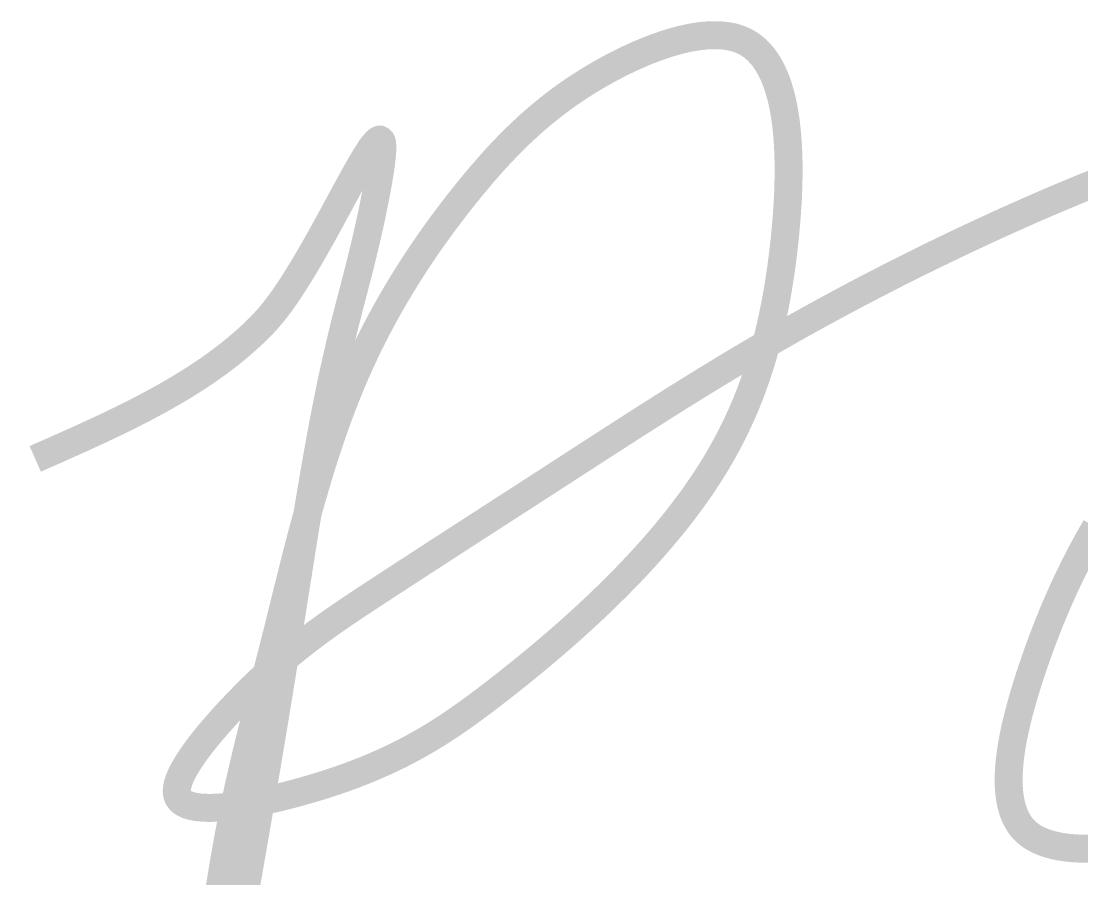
# Model space of a CAD drawing. Header units: inches. Extents: x 138 to 1256, y -84 to 787.
# Drawn here: x 883.18 to 889.85, y -19.33 to -13.95 of the extents above; entities that cross this region are included whole.
import ezdxf

# ---------------------------------------------------------------- set-up
doc = ezdxf.new("R2010")
doc.units = ezdxf.units.IN
doc.header["$MEASUREMENT"] = 0
doc.layers.add('ENTTNTHIETKE1', color=2, linetype='Continuous')
doc.layers.add('LC ISO', color=160, linetype='Continuous', lineweight=13)

# ---------------------------------------------------------------- blocks, each defined once
blk = doc.blocks.new('chu ki Toan')
at = {"layer": 'LC ISO', "const_width": 49}
for points in [[(133.5, 1413.4), (152.2, 1421.7), (161.6, 1425.8), (171, 1429.9), (180.3, 1434.1), (189.7, 1438.3), (199, 1442.4), (208.3, 1446.6), (213, 1448.7), (217.6, 1450.8), (222.2, 1452.9), (226.9, 1455.1), (231.5, 1457.2), (236.1, 1459.3), (240.7, 1461.5), (245.3, 1463.6), (249.9, 1465.7), (254.5, 1467.9), (259.1, 1470.1), (263.7, 1472.2), (268.2, 1474.4), (272.8, 1476.6), (277.3, 1478.8), (281.9, 1481), (286.4, 1483.2), (290.9, 1485.4), (295.4, 1487.7), (299.9, 1489.9), (304.4, 1492.2), (308.8, 1494.4), (313.3, 1496.7), (317.7, 1499), (322.1, 1501.3), (326.6, 1503.6), (331, 1505.9), (335.3, 1508.3), (339.7, 1510.6), (344.1, 1513), (348.4, 1515.3), (352.8, 1517.7), (357.1, 1520.1), (361.4, 1522.5), (365.6, 1525), (369.9, 1527.4), (374.2, 1529.9), (378.4, 1532.3), (382.6, 1534.8), (386.8, 1537.3), (391, 1539.8), (395.1, 1542.4), (399.3, 1544.9), (403.4, 1547.5), (405.5, 1548.8), (407.5, 1550.1), (409.5, 1551.4), (411.6, 1552.7), (413.6, 1554), (415.6, 1555.3), (417.7, 1556.6), (419.7, 1557.9), (421.7, 1559.3), (423.7, 1560.6), (425.7, 1561.9), (427.7, 1563.3), (429.7, 1564.6), (431.7, 1566), (433.7, 1567.3), (435.7, 1568.7), (437.6, 1570), (439.6, 1571.4), (441.5, 1572.8), (443.5, 1574.2), (445.4, 1575.6), (447.4, 1576.9), (449.3, 1578.3), (451.3, 1579.7), (453.2, 1581.1), (455.1, 1582.5), (457, 1584), (458.9, 1585.4), (460.8, 1586.8), (462.7, 1588.2), (464.6, 1589.7), (466.5, 1591.1), (468.4, 1592.6), (470.2, 1594), (472.1, 1595.5), (474, 1596.9), (475.8, 1598.4), (477.7, 1599.9), (479.5, 1601.4), (481.3, 1602.8), (483.2, 1604.3), (485, 1605.8), (486.8, 1607.3), (488.6, 1608.8), (490.4, 1610.4), (492.2, 1611.9), (494, 1613.4), (495.8, 1614.9), (497.5, 1616.5), (499.3, 1618), (501.1, 1619.6), (502.8, 1621.1), (504.6, 1622.7), (506.3, 1624.3), (508, 1625.8), (509.8, 1627.4), (511.5, 1629), (513.2, 1630.6), (514.9, 1632.2), (516.6, 1633.8), (518.3, 1635.4), (520, 1637), (521.7, 1638.7), (523.3, 1640.3), (525, 1642), (526.7, 1643.7), (528.3, 1645.3), (530, 1647.1), (531.6, 1648.8), (533.3, 1650.5), (535, 1652.3), (536.6, 1654.1), (538.3, 1655.9), (539.1, 1656.8), (539.9, 1657.8), (540.7, 1658.7), (541.6, 1659.6), (542.4, 1660.6), (543.2, 1661.5), (544.1, 1662.5), (544.9, 1663.5), (545.7, 1664.4), (546.5, 1665.4), (547.4, 1666.4), (548.2, 1667.4), (549, 1668.4), (549.9, 1669.4), (550.7, 1670.5), (551.5, 1671.5), (552.4, 1672.6), (553.2, 1673.6), (553.7, 1674.3), (554.9, 1675.8), (555.7, 1676.8), (556.6, 1677.9), (557.4, 1679), (558.3, 1680.2), (559.1, 1681.3), (560, 1682.4), (560.8, 1683.6), (561.7, 1684.7), (562.5, 1685.9), (563.4, 1687), (564.2, 1688.2), (565.1, 1689.4), (566, 1690.6), (566.8, 1691.8), (567.7, 1693), (568.5, 1694.2), (569.4, 1695.4), (570.3, 1696.7), (571.1, 1697.9), (572, 1699.2), (572.9, 1700.4), (573.7, 1701.7), (574.6, 1703), (575.5, 1704.2), (576.3, 1705.5), (577.2, 1706.8), (578.1, 1708.1), (578.9, 1709.4), (579.8, 1710.7), (580.7, 1712), (582.4, 1714.7), (584.2, 1717.4), (585.9, 1720.1), (587.6, 1722.8), (589.4, 1725.6), (591.1, 1728.4), (592.9, 1731.2), (594.6, 1734), (596.4, 1736.8), (598.1, 1739.7), (599.9, 1742.5), (601.6, 1745.4), (603.4, 1748.3), (605.1, 1751.2), (606.9, 1754.2), (608.6, 1757.1), (610.4, 1760.1), (612.1, 1763), (613.9, 1766), (615.6, 1769), (617.3, 1772), (619.1, 1775), (620.8, 1778), (622.5, 1781), (626, 1787.1), (629.4, 1793.2), (632.8, 1799.2), (636.2, 1805.3), (639.6, 1811.4), (641.2, 1814.4), (642.9, 1817.5), (644.6, 1820.5), (646.2, 1823.5), (647.9, 1826.5), (649.5, 1829.5), (651.2, 1832.5), (652.8, 1835.5), (654.4, 1838.5), (656, 1841.5), (657.6, 1844.4), (659.2, 1847.4), (660.8, 1850.3), (662.4, 1853.2), (664, 1856.1), (665.5, 1859), (667.1, 1861.9), (668.6, 1864.7), (670.2, 1867.6), (671.7, 1870.4), (673.2, 1873.2), (674.7, 1875.9), (676.2, 1878.7), (677.7, 1881.4), (678.4, 1882.8), (679.2, 1884.1), (679.9, 1885.5), (680.6, 1886.8), (681.4, 1888.1), (682.1, 1889.5), (682.8, 1890.8), (683.5, 1892.1), (684.2, 1893.4), (685, 1894.7), (685.7, 1896), (686.4, 1897.3), (687.1, 1898.6), (687.8, 1899.8), (688.5, 1901.1), (689.2, 1902.3), (689.8, 1903.6), (690.5, 1904.8), (691.2, 1906.1), (691.9, 1907.3), (692.6, 1908.5), (693.2, 1909.7), (693.9, 1910.9), (694.6, 1912.1), (695.2, 1913.3), (695.9, 1914.5), (696.6, 1915.6), (697.2, 1916.8), (697.9, 1917.9), (698.5, 1919.1), (699.1, 1920.2), (699.8, 1921.3), (700.4, 1922.4), (701, 1923.5), (701.7, 1924.6), (702.3, 1925.7), (702.9, 1926.8), (703.5, 1927.9), (704.1, 1928.9), (704.7, 1930), (705.4, 1931), (706, 1932), (706.5, 1933), (707.1, 1934), (707.7, 1935), (708.3, 1936), (708.9, 1937), (709.5, 1938), (710, 1938.9), (710.6, 1939.8), (711.2, 1940.8), (711.7, 1941.7), (712.3, 1942.6), (712.8, 1943.5), (713.4, 1944.4), (713.9, 1945.2), (714.5, 1946.1), (715, 1946.9), (715.5, 1947.8), (716, 1948.6), (716.6, 1949.4), (717.1, 1950.2), (717.6, 1951), (718.1, 1951.8), (718.6, 1952.5), (719.1, 1953.3), (719.6, 1954), (720.1, 1954.7), (720.5, 1955.5), (721, 1956.1), (721.5, 1956.8), (722, 1957.5), (722.4, 1958.2), (722.9, 1958.8), (723.3, 1959.4), (723.8, 1960), (724.2, 1960.6), (724.7, 1961.2), (725.1, 1961.8), (725.5, 1962.4), (726, 1962.9), (726.4, 1963.4), (726.8, 1963.9), (727.2, 1964.4), (727.6, 1964.9), (728, 1965.4), (728.4, 1965.9), (728.8, 1966.3), (729.2, 1966.7), (729.5, 1967.1), (729.9, 1967.5), (730.3, 1967.9), (730.6, 1968.3), (731, 1968.6), (731.4, 1969), (731.7, 1969.3), (732, 1969.6), (732.4, 1969.9), (732.7, 1970.1), (733, 1970.4), (733.3, 1970.6), (733.7, 1970.8), (734, 1971), (734.3, 1971.2), (734.6, 1971.4), (734.8, 1971.5), (735.1, 1971.7), (735.4, 1971.8), (735.7, 1971.9), (735.9, 1972), (736.2, 1972), (736.5, 1972.1), (736.7, 1972.1), (736.9, 1972.1), (737.2, 1972.1), (737.4, 1972.1), (737.6, 1972), (737.9, 1972), (738.1, 1971.9), (738.3, 1971.8), (738.5, 1971.7), (738.7, 1971.5), (738.8, 1971.4), (739, 1971.2), (739.2, 1971), (739.4, 1970.8), (739.5, 1970.6), (739.7, 1970.3), (739.8, 1970.1), (740, 1969.8), (740.1, 1969.5), (740.2, 1969.1), (740.4, 1968.8), (740.5, 1968.4), (740.6, 1968), (740.7, 1967.7), (740.8, 1967.2), (740.9, 1966.7), (741, 1966.3), (741, 1965.8), (741.1, 1965.3), (741.2, 1964.7), (741.2, 1964.2), (741.3, 1963.6), (741.3, 1963.1), (741.4, 1962.4), (741.4, 1961.8), (741.4, 1961.2), (741.5, 1960.5), (741.5, 1959.9), (741.5, 1959.2), (741.5, 1958.5), (741.5, 1957.7), (741.5, 1957), (741.5, 1956.2), (741.4, 1955.4), (741.4, 1954.6), (741.4, 1953.8), (741.4, 1953), (741.3, 1952.2), (741.3, 1951.3), (741.2, 1950.4), (741.2, 1949.5), (741.1, 1948.6), (741, 1947.7), (741, 1946.8), (740.9, 1945.8), (740.8, 1944.9), (740.7, 1943.9), (740.6, 1942.9), (740.5, 1941.9), (740.4, 1940.9), (740.3, 1939.9), (740.2, 1938.8), (740.1, 1937.8), (740, 1936.7), (739.8, 1935.6), (739.7, 1934.5), (739.6, 1933.4), (739.4, 1932.3), (739.3, 1931.1), (739.1, 1930), (739, 1928.8), (738.8, 1927.7), (738.7, 1926.5), (738.5, 1925.3), (738.3, 1924.1), (738.2, 1922.9), (738, 1921.7), (737.8, 1920.4), (737.6, 1919.2), (737.4, 1917.9), (737.2, 1916.7), (737, 1915.4), (736.8, 1914.1), (736.6, 1912.8), (736.4, 1911.6), (736.2, 1910.2), (736, 1908.9), (735.8, 1907.6), (735.6, 1906.3), (735.3, 1904.9), (735.1, 1903.6), (734.9, 1902.2), (734.7, 1900.9), (734.4, 1899.5), (734.2, 1898.1), (733.9, 1896.7), (733.7, 1895.4), (733.4, 1894), (733.2, 1892.6), (732.9, 1891.2), (732.4, 1888.3), (731.9, 1885.5), (731.4, 1882.6), (730.8, 1879.7), (730.3, 1876.8), (729.7, 1873.9), (729.1, 1870.9), (728.5, 1868), (728, 1865), (727.4, 1862), (726.8, 1859), (726.2, 1856), (725.5, 1853), (724.9, 1850), (723.7, 1844), (722.4, 1838), (721.1, 1832), (720.5, 1829.1), (719.8, 1826.1), (719.2, 1823.1), (718.5, 1820.2), (717.8, 1817.2), (717.2, 1814.3), (716.5, 1811.4), (715.9, 1808.5), (715.2, 1805.6), (714.6, 1802.8), (714.2, 1801.1), (713.3, 1797.1), (712.6, 1794.3), (712, 1791.6), (711.3, 1788.8), (710.7, 1786.1), (710, 1783.4), (709.4, 1780.7), (708.8, 1778.1), (708.1, 1775.4), (707.5, 1772.8), (706.8, 1770.2), (706.2, 1767.6), (705.6, 1765), (705, 1762.5), (704.3, 1760), (703.7, 1757.4), (703.1, 1755), (702.5, 1752.5), (701.8, 1750), (701.2, 1747.6), (700.6, 1745.1), (700, 1742.7), (699.4, 1740.3), (698.8, 1737.9), (698.1, 1735.5), (697.5, 1733.2), (696.9, 1730.8), (696.3, 1728.5), (695.7, 1726.2), (695.1, 1723.9), (694.5, 1721.6), (693.9, 1719.3), (693.3, 1717), (692.7, 1714.7), (692.2, 1712.5), (691.6, 1710.2), (691, 1708), (690.4, 1705.7), (689.8, 1703.5), (689.2, 1701.3), (688.7, 1699.1), (688.1, 1696.9), (687.5, 1694.7), (686.9, 1692.5), (686.4, 1690.3), (685.2, 1686), (684.1, 1681.7), (683, 1677.4), (681.9, 1673.1), (680.8, 1668.8), (680.2, 1666.4), (678.6, 1660.3), (677.5, 1656.1), (676.5, 1651.8), (675.4, 1647.6), (674.4, 1643.4), (673.3, 1639.1), (672.3, 1634.9), (671.3, 1630.7), (670.3, 1626.5), (669.3, 1622.3), (668.3, 1618.1), (667.3, 1613.9), (666.3, 1609.7), (665.3, 1605.5), (664.4, 1601.3), (663.4, 1597.1), (662.4, 1592.9), (661.5, 1588.7), (660.5, 1584.5), (658.7, 1576.1), (656.8, 1567.8), (655, 1559.4), (653.2, 1551), (651.4, 1542.6), (649.7, 1534.2), (648, 1525.7), (647.1, 1521.5), (646.2, 1517.3), (645.4, 1513.1), (644.5, 1508.8), (643.7, 1504.6), (642.9, 1500.3), (642, 1496.1), (641.2, 1491.8), (640.4, 1487.5), (639.5, 1483.3), (638.7, 1479), (637.9, 1474.7), (637.1, 1470.4), (636.3, 1466), (635.5, 1461.7), (634.7, 1457.4), (633.9, 1453), (633.1, 1448.7), (632.3, 1444.3), (631.5, 1439.9), (630.7, 1435.6), (629.9, 1431.1), (629.1, 1426.7), (628.3, 1422.3), (627.5, 1417.9), (626.7, 1413.4), (625.9, 1408.9), (625.1, 1404.5), (624.4, 1400), (623.6, 1395.4), (622.8, 1390.9), (622, 1386.4), (621.2, 1381.8), (620.5, 1377.2), (619.7, 1372.6), (618.9, 1368), (618.1, 1363.4), (617.3, 1358.7), (616.5, 1354.1), (615.8, 1349.4), (615, 1344.7), (614.2, 1340), (613.4, 1335.2), (612.6, 1330.5), (611.8, 1325.7), (611.1, 1320.9), (610.3, 1316.1), (609.5, 1311.2), (608.7, 1306.3), (607.9, 1301.4), (607.1, 1296.5), (606.3, 1291.6), (605.5, 1286.6), (604.7, 1281.7), (603.9, 1276.6), (603.1, 1271.6), (602.3, 1266.6), (601.4, 1261.5), (600.6, 1256.4), (600.2, 1253.8), (599.8, 1251.2), (599.4, 1248.7), (599, 1246.1), (598.6, 1243.5), (598.2, 1240.9), (597.8, 1238.3), (597.3, 1235.7), (596.9, 1233.1), (596.5, 1230.4), (596.1, 1227.8), (595.7, 1225.2), (595.2, 1222.5), (594.8, 1219.9), (594.4, 1217.2), (594, 1214.5), (593.6, 1211.9), (593.1, 1209.2), (592.7, 1206.5), (592.3, 1203.8), (591.8, 1201.1), (591.4, 1198.4), (591, 1195.7), (590.6, 1192.9), (590.1, 1190.2), (589.7, 1187.5), (589.3, 1184.7), (588.8, 1182), (588.4, 1179.2), (587.9, 1176.4), (587.5, 1173.7), (587.1, 1170.9), (586.6, 1168.1), (586.2, 1165.3), (585.7, 1162.5), (585.3, 1159.6), (584.8, 1156.8), (584.4, 1154), (583.9, 1151.1), (583.5, 1148.3), (583, 1145.4), (582.6, 1142.6), (582.1, 1139.7), (581.7, 1136.8), (581.2, 1133.9), (580.7, 1131), (580.3, 1128.1), (579.8, 1125.2), (579.3, 1122.3), (578.9, 1119.3), (578.4, 1116.4), (577.9, 1113.4), (577.5, 1110.5), (577, 1107.5), (576.5, 1104.5), (576, 1101.5), (575.6, 1098.5), (575.1, 1095.5), (574.6, 1092.5), (574.1, 1089.5), (573.6, 1086.4), (573.1, 1083.4), (572.6, 1080.4), (572.2, 1077.3), (571.7, 1074.2), (571.2, 1071.1), (570.7, 1068), (570.2, 1064.9), (569.7, 1061.8), (569.2, 1058.7), (568.7, 1055.6), (568.2, 1052.5), (567.6, 1049.3), (567.1, 1046.2), (566.6, 1043), (566.1, 1039.8), (565.6, 1036.6), (565.1, 1033.4), (564.6, 1030.2), (564, 1027), (563.5, 1023.8), (563, 1020.5), (562.5, 1017.3), (561.9, 1014), (561.4, 1010.8), (560.9, 1007.5), (560.3, 1004.2), (559.8, 1000.9), (559.2, 997.6), (558.7, 994.3), (558.2, 991), (557.6, 987.7), (557.1, 984.3), (556.5, 981), (556, 977.6), (555.4, 974.3), (554.9, 970.9), (554.3, 967.5), (553.7, 964.1), (553.2, 960.7), (552.6, 957.3), (552.1, 953.9), (551.5, 950.5), (550.9, 947.1), (550.4, 943.7), (549.8, 940.2), (548.6, 933.4), (547.5, 926.4), (546.3, 919.5), (545.2, 912.6), (544, 905.6), (542.8, 898.6), (541.7, 891.6), (540.5, 884.6), (539.3, 877.5), (538.1, 870.5), (536.9, 863.4), (535.7, 856.4), (534.5, 849.3), (533.3, 842.2), (532.1, 835.1), (530.9, 828), (528.5, 813.8), (526, 799.5), (523.6, 785.3), (521.1, 771.1), (519.9, 764), (518.7, 756.9), (517.5, 749.8), (516.2, 742.7), (515, 735.7), (513.8, 728.6), (512.5, 721.6), (511.3, 714.6), (510.1, 707.5), (508.8, 700.5), (507.6, 693.6), (506.4, 686.6), (505.2, 679.7), (503.9, 672.8), (502.7, 665.9), (501.5, 659), (500.9, 655.6), (500.3, 652.1)], [(455.5, 653.5), (456.4, 659.5), (456.8, 662.5), (457.3, 665.5), (457.8, 668.4), (458.2, 671.4), (458.7, 674.4), (459.2, 677.3), (459.6, 680.3), (460.1, 683.2), (460.6, 686.1), (461, 689), (461.5, 691.9), (462, 694.8), (462.7, 699), (462.9, 700.6), (463.4, 703.5), (463.9, 706.3), (464.4, 709.2), (464.8, 712), (465.3, 714.8), (465.8, 717.6), (466.3, 720.4), (466.8, 723.2), (467.3, 726), (467.8, 728.8), (468.3, 731.6), (468.8, 734.3), (469.3, 737.1), (469.8, 739.8), (470.2, 742.5), (470.7, 745.3), (471.2, 748), (471.8, 750.7), (472.3, 753.4), (472.8, 756), (473.3, 758.7), (473.8, 761.4), (474.3, 764.1), (474.8, 766.7), (475.3, 769.3), (475.8, 772), (476.3, 774.6), (476.8, 777.2), (477.4, 779.8), (477.9, 782.4), (478.4, 785), (478.9, 787.6), (479.4, 790.2), (480, 792.8), (480.5, 795.3), (481, 797.9), (481.5, 800.4), (482, 803), (482.6, 805.5), (483.1, 808), (483.6, 810.6), (484.2, 813.1), (484.7, 815.6), (485.2, 818.1), (485.8, 820.6), (486.3, 823.1), (486.8, 825.5), (487.4, 828), (488.4, 832.9), (489.5, 837.8), (490.6, 842.7), (491.7, 847.6), (492.8, 852.4), (493.9, 857.2), (495, 862), (496.1, 866.8), (497.2, 871.5), (498.3, 876.2), (499.4, 880.9), (500.5, 885.6), (501.6, 890.3), (502.7, 895), (503.8, 899.6), (505, 904.2), (506.1, 908.8), (507.2, 913.4), (508.3, 918), (509.5, 922.5), (510.6, 927.1), (511.7, 931.6), (512.9, 936.1), (514, 940.7), (515.1, 945.2), (516.3, 949.7), (517.4, 954.2), (518.6, 958.6), (519.7, 963.1), (520.9, 967.6), (523.2, 976.5), (525.5, 985.4), (527.8, 994.2), (530.1, 1003.1), (534.7, 1020.8), (537, 1029.7), (539.3, 1038.6), (541.6, 1047.4), (543.9, 1056.4), (545, 1060.8), (546.2, 1065.3), (547.3, 1069.8), (548.5, 1074.3), (550, 1080.4), (550.8, 1083.3), (551.9, 1087.8), (553.1, 1092.3), (554.2, 1096.9), (555.3, 1101.4), (556.5, 1106), (557.6, 1110.5), (558.8, 1115.1), (559.9, 1119.7), (561.1, 1124.3), (562.2, 1128.9), (563.3, 1133.5), (564.5, 1138.1), (565.6, 1142.7), (566.8, 1147.4), (567.9, 1152), (569.1, 1156.6), (570.2, 1161.3), (571.4, 1166), (572.5, 1170.6), (573.7, 1175.3), (574.9, 1180), (576, 1184.7), (577.2, 1189.3), (578.4, 1194), (580.7, 1203.4), (583.1, 1212.9), (585.5, 1222.3), (587.9, 1231.8), (590.3, 1241.3), (592.7, 1250.8), (594, 1255.5), (595.2, 1260.3), (596.4, 1265.1), (597.7, 1269.8), (598.9, 1274.6), (600.2, 1279.4), (601.4, 1284.1), (602.7, 1288.9), (604, 1293.7), (605.3, 1298.5), (606.6, 1303.2), (607.9, 1308), (609.2, 1312.8), (610.5, 1317.6), (611.8, 1322.4), (613.2, 1327.1), (614.5, 1331.9), (615.9, 1336.7), (617.2, 1341.5), (618.6, 1346.3), (620, 1351.1), (621.4, 1355.9), (622.8, 1360.6), (624.2, 1365.4), (625.6, 1370.2), (627, 1375), (628.5, 1379.8), (629.9, 1384.5), (631.4, 1389.3), (632.8, 1394.1), (634.3, 1398.9), (635.8, 1403.6), (637.3, 1408.4), (638.8, 1413.2), (640.4, 1417.9), (641.9, 1422.7), (643.5, 1427.5), (645, 1432.2), (646.6, 1437), (648.2, 1441.7), (649.8, 1446.5), (651.4, 1451.2), (653, 1455.9), (654.7, 1460.7), (656.3, 1465.4), (658, 1470.1), (659.7, 1474.8), (661.4, 1479.5), (663.1, 1484.2), (664.8, 1488.9), (666.6, 1493.6), (668.3, 1498.3), (670.1, 1503), (671.9, 1507.7), (673.7, 1512.4), (675.5, 1517), (677.4, 1521.7), (679.2, 1526.3), (681.1, 1531), (683, 1535.6), (684.9, 1540.2), (686.8, 1544.9), (688.7, 1549.5), (690.7, 1554.1), (692.7, 1558.7), (694.6, 1563.3), (696.7, 1567.9), (698.7, 1572.4), (700.7, 1577), (702.8, 1581.5), (704.6, 1585.6), (707, 1590.6), (709.1, 1595.2), (711.2, 1599.7), (713.4, 1604.2), (715.5, 1608.7), (717.7, 1613.2), (719.9, 1617.6), (722.2, 1622.1), (724.4, 1626.6), (726.7, 1631), (728.9, 1635.5), (731.2, 1639.9), (733.5, 1644.3), (735.9, 1648.7), (738.2, 1653.1), (740.6, 1657.5), (742.9, 1661.9), (745.3, 1666.2), (747.7, 1670.6), (750.2, 1675), (752.6, 1679.3), (755.1, 1683.6), (757.5, 1687.9), (760, 1692.2), (762.5, 1696.5), (765, 1700.8), (767.6, 1705.1), (770.1, 1709.3), (772.7, 1713.6), (775.2, 1717.8), (777.8, 1722.1), (780.4, 1726.3), (783, 1730.5), (785.7, 1734.7), (788.3, 1738.9), (791, 1743), (793.6, 1747.2), (796.3, 1751.3), (799, 1755.5), (801.7, 1759.6), (804.4, 1763.7), (807.2, 1767.8), (809.9, 1771.9), (812.7, 1776), (815.4, 1780.1), (818.2, 1784.1), (821, 1788.2), (823.8, 1792.2), (826.6, 1796.2), (829.4, 1800.2), (832.3, 1804.2), (835.1, 1808.2), (838, 1812.2), (840.8, 1816.1), (843.7, 1820.1), (846.6, 1824), (849.5, 1827.9), (852.4, 1831.8), (855.3, 1835.7), (858.3, 1839.6), (861.2, 1843.5), (864.1, 1847.3), (867.1, 1851.2), (870.1, 1855), (873, 1858.8), (876, 1862.7), (879, 1866.4), (882, 1870.2), (885, 1874), (888, 1877.7), (891.1, 1881.5), (894.1, 1885.2), (898, 1890), (900.2, 1892.6), (903.2, 1896.3), (906.3, 1900), (909.4, 1903.6), (912.4, 1907.3), (915.5, 1910.9), (918.6, 1914.5), (921.7, 1918.1), (924.9, 1921.7), (928, 1925.3), (931.2, 1928.9), (934.3, 1932.4), (937.5, 1935.9), (940.7, 1939.5), (944, 1943), (947.2, 1946.5), (950.4, 1949.9), (953.7, 1953.4), (957, 1956.8), (960.3, 1960.3), (962, 1962), (963.7, 1963.7), (965.3, 1965.4), (967, 1967.1), (968.7, 1968.8), (970.4, 1970.5), (972.1, 1972.1), (973.8, 1973.8), (975.5, 1975.5), (977.2, 1977.2), (978.9, 1978.8), (980.7, 1980.5), (982.4, 1982.2), (984.1, 1983.8), (985.9, 1985.5), (987.6, 1987.1), (989.4, 1988.8), (991.2, 1990.4), (992.9, 1992.1), (994.7, 1993.7), (996.5, 1995.3), (998.3, 1997), (1000.1, 1998.6), (1001.9, 2000.2), (1003.7, 2001.8), (1005.6, 2003.4), (1007.4, 2005), (1009.2, 2006.6), (1011.1, 2008.2), (1012.9, 2009.8), (1014.8, 2011.4), (1016.7, 2013), (1018.5, 2014.6), (1020.4, 2016.2), (1022.3, 2017.7), (1024.2, 2019.3), (1026.1, 2020.9), (1028, 2022.4), (1030, 2024), (1031.9, 2025.6), (1033.8, 2027.1), (1035.8, 2028.7), (1037.8, 2030.2), (1039.7, 2031.7), (1041.7, 2033.3), (1043.7, 2034.8), (1045.7, 2036.3), (1047.7, 2037.8), (1049.7, 2039.4), (1051.8, 2040.9), (1053.8, 2042.4), (1055.8, 2043.9), (1057.9, 2045.4), (1060, 2046.9), (1062, 2048.4), (1064.1, 2049.8), (1066.2, 2051.3), (1068.3, 2052.8), (1070.4, 2054.3), (1072.6, 2055.7), (1074.7, 2057.2), (1076.8, 2058.7), (1079, 2060.1), (1081.2, 2061.6), (1083.3, 2063), (1085.5, 2064.5), (1087.7, 2065.9), (1089.9, 2067.3), (1092.2, 2068.8), (1094.4, 2070.2), (1096.6, 2071.6), (1098.9, 2073), (1101.2, 2074.4), (1103.4, 2075.8), (1105.7, 2077.2), (1108, 2078.6), (1110.3, 2080), (1112.7, 2081.4), (1115, 2082.8), (1117.4, 2084.2), (1119.7, 2085.5), (1121.8, 2086.8), (1124.5, 2088.3), (1126.9, 2089.6), (1129.3, 2091), (1131.7, 2092.3), (1134.1, 2093.7), (1136.6, 2095), (1139, 2096.3), (1141.5, 2097.7), (1144, 2099), (1146.5, 2100.3), (1148.9, 2101.6), (1151.4, 2102.9), (1153.9, 2104.2), (1156.5, 2105.5), (1159, 2106.7), (1161.5, 2108), (1164, 2109.2), (1166.6, 2110.5), (1169.1, 2111.7), (1171.7, 2112.9), (1174.2, 2114.1), (1176.8, 2115.3), (1179.4, 2116.5), (1181.9, 2117.7), (1184.5, 2118.8), (1187.1, 2120), (1189.7, 2121.1), (1192.3, 2122.2), (1194.9, 2123.4), (1197.5, 2124.5), (1200.1, 2125.5), (1202.6, 2126.6), (1205.2, 2127.7), (1207.8, 2128.7), (1210.4, 2129.7), (1213, 2130.7), (1215.6, 2131.7), (1218.2, 2132.7), (1220.8, 2133.7), (1223.4, 2134.6), (1226, 2135.5), (1228.6, 2136.4), (1231.2, 2137.3), (1233.8, 2138.2), (1236.4, 2139.1), (1238.9, 2139.9), (1241.5, 2140.7), (1244.1, 2141.5), (1246.7, 2142.3), (1249.2, 2143.1), (1251.8, 2143.8), (1254.3, 2144.5), (1256.9, 2145.2), (1259.4, 2145.9), (1262, 2146.6), (1264.5, 2147.2), (1267, 2147.8), (1269.5, 2148.4), (1272.1, 2149), (1274.6, 2149.6), (1277, 2150.1), (1279.5, 2150.6), (1282, 2151.1), (1284.5, 2151.5), (1285.7, 2151.7), (1286.9, 2151.9), (1288.1, 2152.2), (1289.4, 2152.4), (1290.6, 2152.5), (1291.8, 2152.7), (1293, 2152.9), (1294.2, 2153.1), (1295.4, 2153.3), (1296.6, 2153.4), (1297.8, 2153.6), (1299, 2153.7), (1300.2, 2153.9), (1301.4, 2154), (1302.6, 2154.1), (1303.8, 2154.3), (1305, 2154.4), (1306.2, 2154.5), (1307.3, 2154.6), (1308.5, 2154.7), (1309.7, 2154.8), (1310.9, 2154.9), (1312, 2154.9), (1313.2, 2155), (1314.3, 2155.1), (1315.5, 2155.1), (1316.6, 2155.2), (1317.8, 2155.2), (1318.9, 2155.2), (1320.1, 2155.3), (1321.2, 2155.3), (1322.3, 2155.3), (1323.5, 2155.3), (1324.6, 2155.3), (1325.7, 2155.3), (1326.8, 2155.3), (1327.9, 2155.2), (1329.1, 2155.2), (1330.2, 2155.2), (1331.3, 2155.1), (1332.4, 2155.1), (1333.4, 2155), (1334.5, 2154.9), (1335.6, 2154.9), (1336.7, 2154.8), (1337.8, 2154.7), (1338.8, 2154.6), (1339.9, 2154.5), (1341, 2154.4), (1342, 2154.2), (1343.1, 2154.1), (1344.1, 2154), (1345.2, 2153.8), (1346.2, 2153.7), (1347.2, 2153.5), (1348.3, 2153.3), (1349.3, 2153.1), (1350.3, 2152.9), (1351.3, 2152.7), (1352.3, 2152.5), (1353.3, 2152.3), (1354.3, 2152.1), (1355.3, 2151.9), (1356.3, 2151.6), (1357.3, 2151.4), (1358.3, 2151.1), (1359.3, 2150.9), (1360.2, 2150.6), (1361.2, 2150.3), (1362.1, 2150), (1363.1, 2149.7), (1364, 2149.4), (1365, 2149.1), (1365.9, 2148.8), (1366.8, 2148.4), (1367.8, 2148.1), (1368.7, 2147.7), (1369.6, 2147.4), (1370.5, 2147), (1371.4, 2146.6), (1372.3, 2146.2), (1373.1, 2145.8), (1374.1, 2145.4), (1374.9, 2145), (1375.8, 2144.6), (1376.7, 2144.1), (1377.5, 2143.7), (1378.4, 2143.2), (1379.2, 2142.8), (1380.1, 2142.3), (1380.9, 2141.8), (1381.7, 2141.3), (1382.6, 2140.8), (1383.4, 2140.3), (1384.2, 2139.8), (1385, 2139.3), (1385.8, 2138.7), (1386.6, 2138.2), (1387.4, 2137.7), (1388.2, 2137.1), (1389, 2136.5), (1389.7, 2136), (1390.5, 2135.4), (1391.3, 2134.8), (1392, 2134.2), (1392.8, 2133.6), (1393.5, 2133), (1394.3, 2132.3), (1395, 2131.7), (1395.7, 2131.1), (1396.4, 2130.4), (1397.2, 2129.7), (1397.9, 2129.1), (1398.6, 2128.4), (1399.3, 2127.7), (1400, 2127), (1400.7, 2126.3), (1401.3, 2125.6), (1402, 2124.9), (1402.7, 2124.2), (1403.4, 2123.5), (1404, 2122.7), (1404.7, 2122), (1405.3, 2121.2), (1406, 2120.5), (1406.6, 2119.7), (1407.3, 2118.9), (1407.9, 2118.2), (1408.5, 2117.4), (1409.2, 2116.6), (1409.8, 2115.8), (1410.4, 2115), (1411, 2114.1), (1411.6, 2113.3), (1412.2, 2112.5), (1412.8, 2111.6), (1413.4, 2110.8), (1413.9, 2109.9), (1414.5, 2109.1), (1415.1, 2108.2), (1415.7, 2107.3), (1416.2, 2106.4), (1416.8, 2105.6), (1417.3, 2104.7), (1417.9, 2103.8), (1418.4, 2102.8), (1418.9, 2101.9), (1419.5, 2101), (1420, 2100.1), (1420.5, 2099.1), (1421, 2098.2), (1421.6, 2097.2), (1422.1, 2096.3), (1422.6, 2095.3), (1423.1, 2094.4), (1423.6, 2093.4), (1424, 2092.4), (1424.5, 2091.4), (1425, 2090.4), (1425.5, 2089.4), (1425.9, 2088.4), (1426.4, 2087.4), (1426.9, 2086.4), (1427.3, 2085.4), (1427.8, 2084.3), (1428.2, 2083.3), (1428.7, 2082.2), (1429.1, 2081.2), (1429.5, 2080.1), (1430, 2079.1), (1430.4, 2078), (1430.8, 2076.9), (1431.2, 2075.9), (1431.6, 2074.8), (1432, 2073.7), (1432.4, 2072.6), (1432.8, 2071.5), (1433.2, 2070.4), (1433.6, 2069.3), (1434, 2068.2), (1434.4, 2067), (1434.7, 2065.9), (1435.1, 2064.8), (1435.5, 2063.6), (1435.8, 2062.5), (1436.2, 2061.3), (1436.6, 2060.2), (1436.9, 2059), (1437.3, 2057.9), (1437.6, 2056.7), (1437.9, 2055.5), (1438.3, 2054.3), (1438.9, 2052), (1439.5, 2049.6), (1440.2, 2047.2), (1440.8, 2044.7), (1441.4, 2042.3), (1441.9, 2039.8), (1442.5, 2037.3), (1443, 2034.8), (1443.5, 2032.3), (1444.1, 2029.8), (1444.6, 2027.2), (1445, 2024.6), (1445.5, 2022), (1445.9, 2019.4), (1446.4, 2016.8), (1446.8, 2014.2), (1447.2, 2011.5), (1447.6, 2008.9), (1448, 2006.2), (1448.3, 2003.5), (1448.7, 2000.8), (1449, 1998), (1449.3, 1995.3), (1449.6, 1992.6), (1449.9, 1989.8), (1450.2, 1987), (1450.5, 1984.2), (1450.7, 1981.5), (1451, 1978.6), (1451.2, 1975.8), (1451.4, 1973), (1451.6, 1970.2), (1451.8, 1967.3), (1452, 1964.5), (1452.1, 1961.6), (1452.3, 1958.7), (1452.4, 1955.8), (1452.6, 1952.9), (1452.7, 1950), (1452.8, 1947.1), (1452.9, 1944.2), (1453, 1941.3), (1453, 1938.3), (1453.1, 1935.4), (1453.2, 1932.4), (1453.2, 1929.5), (1453.2, 1926.5), (1453.3, 1923.6), (1453.3, 1920.6), (1453.3, 1917.6), (1453.2, 1914.6), (1453.2, 1911.7), (1453.2, 1908.7), (1453.2, 1905.7), (1453.1, 1902.7), (1453, 1899.7), (1453, 1896.7), (1452.9, 1893.7), (1452.8, 1890.7), (1452.7, 1887.7), (1452.6, 1884.7), (1452.5, 1881.7), (1452.4, 1878.7), (1452.3, 1875.6), (1452.1, 1872.6), (1452, 1869.6), (1451.8, 1866.6), (1451.7, 1863.6), (1451.5, 1860.6), (1451.3, 1857.6), (1451.1, 1854.6), (1450.9, 1851.6), (1450.7, 1848.6), (1450.5, 1845.6), (1450.3, 1842.6), (1450.1, 1839.6), (1449.9, 1836.6), (1449.6, 1833.6), (1449.4, 1830.6), (1449.1, 1827.7), (1448.9, 1824.7), (1448.6, 1821.7), (1448.4, 1818.8), (1448.1, 1815.8), (1447.8, 1812.8), (1447.5, 1809.9), (1447.3, 1807), (1447, 1804), (1446.7, 1801.1), (1446.4, 1798.2), (1446.1, 1795.3), (1445.8, 1792.4), (1445.4, 1789.2), (1445.1, 1786.6), (1444.8, 1783.7), (1444.5, 1780.9), (1444.1, 1778), (1443.8, 1775.1), (1443.5, 1772.3), (1443.1, 1769.5), (1442.8, 1766.6), (1442.4, 1763.8), (1442, 1761), (1441.7, 1758.2), (1441.3, 1755.4), (1440.9, 1752.6), (1440.6, 1749.9), (1440.2, 1747.1), (1439.8, 1744.3), (1439.4, 1741.6), (1439, 1738.8), (1438.6, 1736.1), (1438.2, 1733.4), (1437.8, 1730.7), (1437.4, 1727.9), (1436.9, 1725.2), (1436.5, 1722.5), (1436.1, 1719.9), (1435.7, 1717.2), (1435.2, 1714.5), (1434.8, 1711.8), (1434.3, 1709.2), (1433.9, 1706.5), (1433.4, 1703.9), (1432.9, 1701.2), (1432.5, 1698.6), (1432, 1696), (1431.5, 1693.4), (1431, 1690.8), (1430.6, 1688.2), (1430.1, 1685.6), (1429.6, 1683), (1429.1, 1680.4), (1428.6, 1677.8), (1428, 1675.3), (1427.5, 1672.7), (1427, 1670.2), (1426.5, 1667.6), (1425.9, 1665.1), (1425.4, 1662.6), (1424.9, 1660), (1424.3, 1657.5), (1423.8, 1655), (1423.2, 1652.5), (1422.6, 1650), (1422.1, 1647.5), (1421.5, 1645), (1420.9, 1642.5), (1420.3, 1640.1), (1419.8, 1637.6), (1419.2, 1635.2), (1418.6, 1632.7), (1418, 1630.3), (1417.4, 1627.8), (1416.7, 1625.4), (1416.1, 1623), (1415.5, 1620.5), (1414.9, 1618.1), (1414.2, 1615.7), (1413.6, 1613.3), (1412.9, 1610.9), (1412.3, 1608.5), (1411.6, 1606.1), (1411, 1603.8), (1410.3, 1601.4), (1409.6, 1599), (1409, 1596.7), (1408.3, 1594.3), (1407.6, 1592), (1406.9, 1589.6), (1406.2, 1587.3), (1405.5, 1584.9), (1404.8, 1582.6), (1404.1, 1580.3), (1403.3, 1578), (1402.6, 1575.7), (1401.9, 1573.3), (1401.1, 1571), (1400.4, 1568.7), (1399.6, 1566.5), (1398.9, 1564.2), (1398.1, 1561.9), (1397.4, 1559.6), (1396.6, 1557.3), (1395.8, 1555.1), (1395, 1552.8), (1394.2, 1550.6), (1393.4, 1548.3), (1392.6, 1546.1), (1391.8, 1543.8), (1391, 1541.6), (1390.2, 1539.4), (1389.4, 1537.1), (1388.6, 1534.9), (1387.7, 1532.7), (1386.9, 1530.5), (1386, 1528.3), (1385.2, 1526.1), (1384.3, 1523.9), (1383.5, 1521.7), (1382.6, 1519.5), (1381.7, 1517.3), (1380.8, 1515.1), (1380, 1512.9), (1379.1, 1510.8), (1378.2, 1508.6), (1377.3, 1506.4), (1376.3, 1504.3), (1375.4, 1502.1), (1374.5, 1499.9), (1373.6, 1497.8), (1372.6, 1495.6), (1371.7, 1493.5), (1370.8, 1491.4), (1369.8, 1489.2), (1368.8, 1487.1), (1367.9, 1485), (1366.9, 1482.9), (1365.9, 1480.7), (1365, 1478.6), (1364, 1476.5), (1363, 1474.4), (1362, 1472.3), (1361, 1470.2), (1359.9, 1468.1), (1358.9, 1466), (1357.9, 1463.9), (1356.9, 1461.8), (1355.8, 1459.7), (1354.8, 1457.6), (1353.7, 1455.6), (1352.7, 1453.5), (1351.6, 1451.4), (1350.5, 1449.4), (1349.5, 1447.3), (1348.4, 1445.2), (1347.3, 1443.2), (1346.2, 1441.1), (1345.1, 1439), (1344, 1437), (1342.9, 1434.9), (1341.8, 1432.9), (1340.6, 1430.9), (1339.5, 1428.8), (1338.4, 1426.8), (1337.2, 1424.7), (1336.1, 1422.7), (1334.9, 1420.7), (1333.7, 1418.6), (1332.6, 1416.6), (1331.4, 1414.6), (1330.2, 1412.6), (1329, 1410.6), (1327.8, 1408.5), (1326.6, 1406.5), (1325.4, 1404.5), (1324.2, 1402.5), (1322.9, 1400.5), (1321.7, 1398.5), (1320.5, 1396.5), (1319.2, 1394.5), (1318, 1392.5), (1316.7, 1390.5), (1315.5, 1388.5), (1314.2, 1386.5), (1312.9, 1384.5), (1311.6, 1382.5), (1310.3, 1380.5), (1309, 1378.5), (1307.7, 1376.5), (1306.4, 1374.5), (1305.1, 1372.6), (1303.9, 1370.8), (1302.4, 1368.6), (1301.1, 1366.6), (1299.8, 1364.6), (1298.4, 1362.7), (1297, 1360.7), (1295.7, 1358.7), (1294.3, 1356.7), (1292.9, 1354.8), (1291.5, 1352.8), (1290.2, 1350.8), (1288.8, 1348.9), (1287.3, 1346.9), (1285.9, 1344.9), (1283.1, 1341), (1280.2, 1337.1), (1277.3, 1333.2), (1274.4, 1329.3), (1271.5, 1325.4), (1268.5, 1321.5), (1265.5, 1317.6), (1262.5, 1313.7), (1259.5, 1309.9), (1256.5, 1306), (1253.4, 1302.2), (1250.3, 1298.3), (1247.2, 1294.5), (1244, 1290.7), (1240.9, 1286.8), (1237.7, 1283), (1234.5, 1279.2), (1231.3, 1275.4), (1228.1, 1271.6), (1224.8, 1267.8), (1221.5, 1264.1), (1218.3, 1260.3), (1215, 1256.6), (1211.6, 1252.8), (1208.3, 1249.1), (1204.9, 1245.3), (1201.6, 1241.6), (1198.2, 1237.9), (1194.8, 1234.2), (1191.3, 1230.5), (1187.9, 1226.8), (1184.5, 1223.1), (1181, 1219.5), (1177.5, 1215.8), (1174, 1212.2), (1170.5, 1208.5), (1167, 1204.9), (1163.5, 1201.3), (1159.9, 1197.7), (1156.4, 1194.1), (1152.8, 1190.5), (1149.2, 1186.9), (1145.6, 1183.4), (1142, 1179.8), (1138.4, 1176.3), (1134.8, 1172.7), (1131.2, 1169.2), (1127.6, 1165.7), (1123.9, 1162.2), (1120.3, 1158.7), (1116.6, 1155.2), (1112.9, 1151.8), (1109.2, 1148.3), (1105.6, 1144.9), (1101.9, 1141.4), (1098.2, 1138), (1094.5, 1134.6), (1090.8, 1131.2), (1087, 1127.8), (1083.3, 1124.5), (1079.6, 1121.1), (1075.9, 1117.7), (1072.1, 1114.4), (1068.4, 1111.1), (1064.7, 1107.8), (1060.9, 1104.5), (1057.2, 1101.2), (1053.4, 1097.9), (1049.7, 1094.7), (1045.9, 1091.4), (1042.2, 1088.2), (1038.4, 1085), (1034.6, 1081.8), (1030.9, 1078.6), (1027.1, 1075.4), (1023.4, 1072.2), (1019.6, 1069.1), (1015.9, 1065.9), (1012.1, 1062.8), (1008.4, 1059.7), (1004.6, 1056.6), (1000.9, 1053.5), (997.1, 1050.5), (993.4, 1047.4), (989.6, 1044.4), (985.9, 1041.3), (982.2, 1038.3), (978.4, 1035.3), (974.7, 1032.4), (971, 1029.4), (967.3, 1026.5), (963.6, 1023.5), (959.9, 1020.6), (956.2, 1017.7), (952.5, 1014.8), (948.8, 1011.9), (945.2, 1009.1), (941.5, 1006.2), (937.8, 1003.4), (934.2, 1000.6), (930.6, 997.8), (926.9, 995), (923.3, 992.3), (919.7, 989.5), (916, 986.8), (912.4, 984.1), (908.8, 981.4), (905.2, 978.7), (901.6, 976.1), (897.9, 973.4), (894.3, 970.8), (890.7, 968.1), (887, 965.5), (883.4, 963), (879.7, 960.4), (876, 957.8), (872.4, 955.3), (868.7, 952.7), (865, 950.2), (861.2, 947.7), (857.5, 945.2), (853.8, 942.8), (850, 940.3), (846.2, 937.9), (842.4, 935.4), (840.5, 934.2), (838.6, 933), (836.6, 931.8), (834.7, 930.6), (832.8, 929.4), (830.8, 928.2), (828.9, 927.1), (826.9, 925.9), (825, 924.7), (823, 923.5), (821, 922.3), (819, 921.2), (817.1, 920), (815.1, 918.8), (813.1, 917.7), (811, 916.5), (809, 915.4), (807, 914.2), (805, 913.1), (802.9, 911.9), (800.9, 910.8), (798.8, 909.7), (796.8, 908.5), (794.7, 907.4), (792.6, 906.3), (790.5, 905.2), (788.4, 904.1), (786.3, 902.9), (784.2, 901.8), (782, 900.7), (779.9, 899.6), (777.7, 898.5), (775.6, 897.4), (773.4, 896.3), (771.2, 895.2), (769, 894.1), (766.8, 893.1), (764.6, 892), (762.4, 890.9), (760.2, 889.8), (757.9, 888.8), (755.7, 887.7), (753.4, 886.6), (751.1, 885.6), (748.8, 884.5), (746.5, 883.4), (744.2, 882.4), (741.9, 881.3), (739.5, 880.3), (737.2, 879.3), (734.8, 878.2), (732.5, 877.2), (730.1, 876.1), (727.7, 875.1), (725.2, 874.1), (722.8, 873.1), (720.4, 872.1), (717.9, 871), (715.4, 870), (713, 869), (710.5, 868), (708, 867), (705.4, 866), (702.9, 865), (700.3, 864), (697.8, 863), (695.2, 862), (692.6, 861), (690, 860.1), (687.3, 859.1), (684.7, 858.1), (682, 857.1), (679.4, 856.2), (676.7, 855.2), (674, 854.2), (671.2, 853.3), (668.5, 852.3), (665.7, 851.3), (663, 850.4), (660.2, 849.4), (657.4, 848.5), (654.5, 847.6), (651.7, 846.6), (648.8, 845.7), (646, 844.7), (643.1, 843.8), (640.2, 842.9), (637.2, 842), (634.3, 841), (631.3, 840.1), (628.3, 839.2), (624, 837.9), (622.3, 837.4), (619.3, 836.5), (616.2, 835.5), (613.1, 834.6), (610, 833.8), (606.9, 832.9), (603.8, 832), (600.7, 831.1), (597.6, 830.2), (594.4, 829.3), (591.2, 828.5), (588.1, 827.6), (584.9, 826.8), (581.7, 825.9), (578.5, 825.1), (575.3, 824.3), (572.1, 823.5), (568.9, 822.7), (565.7, 821.9), (562.5, 821.1), (559.3, 820.3), (556.1, 819.5), (552.9, 818.8), (549.7, 818), (546.5, 817.3), (543.3, 816.6), (540.1, 815.9), (536.9, 815.2), (533.7, 814.5), (530.5, 813.8), (527.4, 813.2), (524.2, 812.6), (521.1, 811.9), (517.9, 811.3), (514.8, 810.7), (511.7, 810.2), (508.6, 809.6), (505.5, 809.1), (502.5, 808.6), (499.4, 808.1), (496.4, 807.6), (494.9, 807.3), (493.4, 807.1), (491.9, 806.9), (490.4, 806.7), (488.9, 806.4), (487.4, 806.2), (486, 806), (484.5, 805.8), (483, 805.6), (481.6, 805.4), (480.1, 805.2), (478.7, 805.1), (477.2, 804.9), (475.8, 804.7), (474.3, 804.6), (472.9, 804.4), (471.5, 804.2), (470.1, 804.1), (468.7, 804), (467.3, 803.8), (465.9, 803.7), (464.5, 803.6), (463.1, 803.4), (461.8, 803.3), (460.4, 803.2), (459.1, 803.1), (457.7, 803), (456.4, 802.9), (455.1, 802.8), (453.7, 802.8), (452.4, 802.7), (451.1, 802.6), (449.8, 802.6), (448.5, 802.5), (447.2, 802.5), (446, 802.4), (444.7, 802.4), (443.5, 802.4), (442.2, 802.3), (441, 802.3), (439.8, 802.3), (438.5, 802.3), (437.3, 802.3), (436.1, 802.3), (434.9, 802.3), (433.8, 802.4), (432.6, 802.4), (431.4, 802.4), (430.3, 802.5), (429.1, 802.5), (428, 802.6), (426.9, 802.7), (425.8, 802.7), (424.7, 802.8), (423.6, 802.9), (422.5, 803), (421.5, 803.1), (420.4, 803.2), (419.4, 803.3), (418.4, 803.5), (417.3, 803.6), (416.3, 803.7), (415.3, 803.9), (414.4, 804), (413.4, 804.2), (412.4, 804.4), (411.5, 804.6), (410.6, 804.8), (409.6, 805), (408.7, 805.2), (407.8, 805.4), (407, 805.6), (406.1, 805.8), (405.2, 806.1), (404.4, 806.3), (403.6, 806.6), (402.7, 806.8), (401.9, 807.1), (401.2, 807.4), (400.4, 807.7), (399.6, 807.9), (398.9, 808.3), (398.1, 808.6), (397.4, 808.9), (396.7, 809.2), (396, 809.6), (395.3, 809.9), (394.7, 810.3), (394, 810.6), (393.4, 811), (392.8, 811.4), (392.2, 811.8), (391.6, 812.2), (391, 812.6), (390.5, 813), (389.9, 813.5), (389.4, 813.9), (388.9, 814.3), (388.4, 814.8), (387.9, 815.3), (387.5, 815.7), (387, 816.2), (386.6, 816.7), (386.2, 817.2), (385.8, 817.8), (385.4, 818.3), (385.1, 818.8), (384.7, 819.4), (384.4, 819.9), (384.1, 820.5), (383.8, 821.1), (383.5, 821.6), (383.3, 822.2), (383, 822.8), (382.8, 823.5), (382.7, 823.9), (382.4, 824.7), (382.2, 825.4), (382.1, 826), (382, 826.7), (381.8, 827.4), (381.7, 828.1), (381.7, 828.8), (381.6, 829.5), (381.6, 830.2), (381.5, 830.9), (381.5, 831.6), (381.5, 832.4), (381.5, 833.1), (381.6, 833.9), (381.6, 834.7), (381.7, 835.4), (381.8, 836.2), (381.9, 837), (382, 837.8), (382.1, 838.7), (382.3, 839.5), (382.4, 840.3), (382.6, 841.1), (382.8, 842), (383, 842.8), (383.2, 843.7), (383.4, 844.6), (383.7, 845.5), (384, 846.3), (384.2, 847.2), (384.5, 848.1), (384.8, 849), (385.2, 850), (385.5, 850.9), (385.8, 851.8), (386.2, 852.7), (386.6, 853.7), (387, 854.6), (387.4, 855.6), (387.8, 856.6), (388.2, 857.5), (388.6, 858.5), (389.1, 859.5), (389.5, 860.5), (390, 861.5), (390.5, 862.5), (391, 863.5), (391.5, 864.5), (392, 865.5), (392.6, 866.5), (393.1, 867.5), (393.7, 868.6), (394.2, 869.6), (394.8, 870.7), (395.4, 871.7), (396, 872.8), (396.6, 873.8), (397.2, 874.9), (397.9, 875.9), (398.5, 877), (399.2, 878.1), (399.8, 879.2), (400.5, 880.3), (401.2, 881.4), (401.9, 882.5), (402.6, 883.5), (403.3, 884.7), (404, 885.8), (404.7, 886.9), (405.5, 888), (406.2, 889.1), (407, 890.2), (407.7, 891.3), (408.5, 892.5), (409.3, 893.6), (410.1, 894.7), (410.9, 895.9), (411.7, 897), (412.5, 898.1), (413.3, 899.3), (414.1, 900.4), (415, 901.6), (415.8, 902.7), (416.7, 903.9), (417.5, 905), (418.4, 906.2), (419.2, 907.4), (420.1, 908.5), (421, 909.7), (421.9, 910.9), (423.7, 913.2), (425.5, 915.5), (427.4, 917.9), (429.2, 920.2), (431.1, 922.6), (433, 924.9), (434.9, 927.3), (436.9, 929.7), (438.8, 932), (440.8, 934.4), (442.8, 936.7), (444.8, 939.1), (446.8, 941.4), (448.8, 943.8), (450.9, 946.1), (452.9, 948.5), (455, 950.8), (457, 953.1), (459.1, 955.4), (461.2, 957.8), (463.3, 960.1), (465.3, 962.4), (467.4, 964.6), (469.5, 966.9), (471.6, 969.2), (473.7, 971.4), (475.8, 973.6), (477.8, 975.9), (479.5, 977.6), (482, 980.2), (484, 982.4), (486.1, 984.6), (488.1, 986.7), (490.2, 988.8), (492.2, 990.9), (494.3, 993), (496.3, 995.1), (498.3, 997.2), (500.4, 999.2), (502.4, 1001.3), (504.4, 1003.3), (506.4, 1005.3), (508.4, 1007.3), (510.4, 1009.3), (512.4, 1011.2), (514.4, 1013.2), (516.4, 1015.1), (518.4, 1017), (520.4, 1019), (522.3, 1020.9), (524.3, 1022.7), (526.3, 1024.6), (528.3, 1026.5), (530.2, 1028.3), (532.2, 1030.1), (534.1, 1032), (536.1, 1033.8), (538, 1035.6), (540, 1037.4), (541.9, 1039.1), (543.9, 1040.9), (545.8, 1042.7), (547.7, 1044.4), (549.7, 1046.1), (551.6, 1047.8), (553.5, 1049.5), (555.5, 1051.2), (557.4, 1052.9), (559.3, 1054.6), (561.2, 1056.3), (563.1, 1057.9), (565, 1059.6), (566.9, 1061.2), (568.8, 1062.8), (570.8, 1064.4), (572.7, 1066), (574.6, 1067.6), (576.4, 1069.2), (578.3, 1070.8), (580.2, 1072.3), (582.1, 1073.9), (584, 1075.4), (585.9, 1077), (587.8, 1078.5), (589.7, 1080), (591.6, 1081.6), (593.4, 1083.1), (595.3, 1084.6), (597.2, 1086), (599.1, 1087.5), (600.9, 1089), (602.8, 1090.5), (604.7, 1091.9), (606.6, 1093.4), (608.4, 1094.8), (610.3, 1096.3), (612.2, 1097.7), (614, 1099.1), (615.9, 1100.5), (617.8, 1101.9), (621.5, 1104.7), (625.2, 1107.5), (628.9, 1110.3), (632.7, 1113), (636.4, 1115.7), (640.1, 1118.4), (643.8, 1121.1), (647.6, 1123.7), (651.3, 1126.4), (655, 1129), (658.7, 1131.6), (662.5, 1134.2), (666.2, 1136.8), (669.9, 1139.3), (673.7, 1141.9), (677.4, 1144.4), (681.2, 1147), (684.9, 1149.5), (688.7, 1152), (692.5, 1154.6), (696.2, 1157.1), (700, 1159.6), (703.8, 1162.1), (707.6, 1164.6), (711.4, 1167.1), (715.2, 1169.6), (719.1, 1172.1), (722.9, 1174.7), (726.8, 1177.2), (731, 1179.9), (734.5, 1182.2), (738.4, 1184.8), (742.3, 1187.3), (746.2, 1189.9), (750.1, 1192.4), (754, 1195), (758, 1197.6), (761.9, 1200.1), (765.9, 1202.7), (769.8, 1205.3), (773.8, 1207.9), (777.8, 1210.5), (781.8, 1213.1), (785.8, 1215.7), (789.8, 1218.3), (793.9, 1220.9), (797.9, 1223.5), (801.9, 1226.2), (806, 1228.8), (810.1, 1231.4), (814.1, 1234.1), (818.2, 1236.7), (822.3, 1239.4), (826.4, 1242), (830.5, 1244.7), (834.6, 1247.3), (838.7, 1250), (842.8, 1252.7), (846.9, 1255.3), (851.1, 1258), (855.2, 1260.7), (863.5, 1266), (871.8, 1271.4), (880.1, 1276.8), (888.5, 1282.2), (896.8, 1287.6), (905.2, 1293), (913.6, 1298.4), (922, 1303.8), (930.4, 1309.3), (938.8, 1314.7), (955.6, 1325.6), (989.4, 1347.3), (1006.2, 1358.2), (1014.6, 1363.6), (1023, 1369.1), (1031.4, 1374.5), (1039.8, 1379.9), (1047.9, 1385.2), (1056.5, 1390.7), (1064.8, 1396.1), (1073.2, 1401.5), (1081.5, 1406.9), (1089.8, 1412.3), (1098.1, 1417.6), (1106.4, 1423), (1114.6, 1428.3), (1122.9, 1433.7), (1131.1, 1439), (1139.4, 1444.3), (1147.6, 1449.6), (1155.9, 1454.9), (1164.1, 1460.2), (1172.4, 1465.5), (1180.6, 1470.8), (1188.8, 1476.1), (1197.1, 1481.3), (1205.3, 1486.6), (1213.6, 1491.8), (1221.8, 1497), (1230, 1502.3), (1238.3, 1507.5), (1246.6, 1512.7), (1254.8, 1517.9), (1263.1, 1523.1), (1271.4, 1528.2), (1279.7, 1533.4), (1288, 1538.5), (1296.3, 1543.7), (1304.6, 1548.8), (1313, 1553.9), (1321.3, 1559), (1329.7, 1564.1), (1338.1, 1569.2), (1346.5, 1574.3), (1354.9, 1579.4), (1363.4, 1584.4), (1371.8, 1589.5), (1380.3, 1594.5), (1388.8, 1599.5), (1397.3, 1604.6), (1401.6, 1607.1), (1405.9, 1609.6), (1410.2, 1612), (1414.5, 1614.5), (1418.8, 1617), (1423.1, 1619.5), (1427.4, 1622), (1432.6, 1625), (1436, 1627), (1440.4, 1629.4), (1444.7, 1631.9), (1449, 1634.4), (1453.4, 1636.8), (1457.7, 1639.3), (1462.1, 1641.8), (1466.5, 1644.2), (1470.9, 1646.7), (1475.2, 1649.1), (1484, 1654), (1492.8, 1658.9), (1501.6, 1663.7), (1510.5, 1668.6), (1519.3, 1673.4), (1528.2, 1678.2), (1537.1, 1683), (1546, 1687.8), (1554.9, 1692.6), (1563.8, 1697.3), (1572.7, 1702), (1581.7, 1706.7), (1590.6, 1711.4), (1599.6, 1716.1), (1608.6, 1720.7), (1617.5, 1725.3), (1626.5, 1729.9), (1635.5, 1734.5), (1644.5, 1739.1), (1653.5, 1743.6), (1662.5, 1748.1), (1671.4, 1752.6), (1680.4, 1757.1), (1689.4, 1761.5), (1693.9, 1763.7), (1698.4, 1765.9), (1702.9, 1768.1), (1707.3, 1770.3), (1711.8, 1772.5), (1716.3, 1774.7), (1720.8, 1776.8), (1725.2, 1779), (1729.7, 1781.1), (1734.2, 1783.3), (1738.7, 1785.4), (1743.1, 1787.6), (1747.6, 1789.7), (1752, 1791.8), (1756.5, 1793.9), (1761, 1796), (1765.4, 1798.1), (1769.8, 1800.2), (1774.3, 1802.3), (1778.7, 1804.4), (1783.2, 1806.5), (1787.6, 1808.5), (1792, 1810.6), (1796.4, 1812.6), (1800.9, 1814.7), (1805.3, 1816.7), (1809.7, 1818.7), (1814.1, 1820.7), (1818.5, 1822.8), (1822.9, 1824.8), (1827.3, 1826.7), (1831.6, 1828.7), (1836, 1830.7), (1840.4, 1832.7), (1844.8, 1834.6), (1849.1, 1836.6), (1853.5, 1838.5), (1857.8, 1840.5), (1862.2, 1842.4), (1866.5, 1844.3), (1870.8, 1846.2), (1875.1, 1848.1), (1879.4, 1850), (1883.8, 1851.9), (1888.1, 1853.8), (1892.3, 1855.6), (1896.6, 1857.5), (1900.9, 1859.3), (1905.2, 1861.2), (1909.4, 1863), (1913.7, 1864.8), (1917.9, 1866.6), (1922.2, 1868.4), (1926.4, 1870.2), (1930.6, 1872), (1934.8, 1873.8), (1939, 1875.5), (1943.2, 1877.3), (1947.4, 1879), (1949.7, 1880), (1955.7, 1882.5), (1959.9, 1884.2), (1964, 1885.9), (1968.2, 1887.6), (1972.3, 1889.3), (1976.4, 1890.9), (1980.6, 1892.6), (1984.7, 1894.3), (1988.8, 1895.9), (1992.9, 1897.6)], [(1991.4, 1293.8), (1989, 1289.7), (1986.6, 1285.5), (1984.2, 1281.4), (1981.9, 1277.2), (1979.5, 1273), (1977.2, 1268.8), (1974.8, 1264.6), (1972.5, 1260.3), (1970.2, 1256.1), (1967.9, 1251.8), (1965.6, 1247.5), (1963.3, 1243.1), (1961.1, 1238.8), (1958.8, 1234.4), (1956.6, 1230), (1954.3, 1225.6), (1953.2, 1223.3), (1952.1, 1221.1), (1951, 1218.9), (1949.9, 1216.6), (1948.8, 1214.4), (1947.7, 1212.2), (1946.6, 1209.9), (1945.5, 1207.6), (1944.4, 1205.4), (1943.3, 1203.1), (1942.2, 1200.8), (1941.1, 1198.5), (1940.1, 1196.2), (1939, 1193.9), (1937.9, 1191.6), (1936.8, 1189.3), (1935.8, 1187), (1934.7, 1184.7), (1933.6, 1182.3), (1932.6, 1180), (1931.5, 1177.6), (1930.5, 1175.3), (1929.4, 1172.9), (1928.3, 1170.6), (1927.3, 1168.2), (1926.3, 1165.8), (1925.2, 1163.4), (1924.2, 1161), (1923.1, 1158.6), (1922.1, 1156.2), (1921.1, 1153.8), (1920, 1151.4), (1919, 1148.9), (1918, 1146.5), (1916.9, 1144), (1915.9, 1141.6), (1914.9, 1139.1), (1913.9, 1136.6), (1912.9, 1134.2), (1911.9, 1131.7), (1910.9, 1129.2), (1909.9, 1126.7), (1908.8, 1124.2), (1907.8, 1121.7), (1906.8, 1119.1), (1905.9, 1116.6), (1904.9, 1114.1), (1903.9, 1111.5), (1902.9, 1109), (1901.9, 1106.4), (1900.9, 1103.8), (1899.9, 1101.2), (1898.9, 1098.7), (1898, 1096.1), (1897, 1093.4), (1896, 1090.8), (1895, 1088.2), (1894.1, 1085.6), (1893.1, 1082.9), (1892.2, 1080.3), (1891.2, 1077.6), (1890.2, 1075), (1889.3, 1072.3), (1888.3, 1069.6), (1887.4, 1066.9), (1886.4, 1064.2), (1885.5, 1061.5), (1884.5, 1058.8), (1883.6, 1056.1), (1882.7, 1053.3), (1882.1, 1051.6), (1880.8, 1047.8), (1879.8, 1045.1), (1878.9, 1042.3), (1878, 1039.5), (1877.1, 1036.7), (1876.1, 1033.9), (1875.2, 1031.1), (1874.3, 1028.3), (1873.4, 1025.5), (1872.5, 1022.7), (1871.6, 1019.8), (1870.7, 1017), (1869.8, 1014.2), (1869, 1011.3), (1868.1, 1008.5), (1867.2, 1005.7), (1866.4, 1002.8), (1865.5, 999.9), (1864.7, 997.1), (1863.9, 994.2), (1863, 991.4), (1862.2, 988.5), (1861.4, 985.6), (1860.6, 982.8), (1859.8, 979.9), (1859, 977.1), (1858.3, 974.2), (1857.5, 971.3), (1856.8, 968.5), (1856, 965.6), (1855.3, 962.7), (1854.6, 959.9), (1853.9, 957), (1853.2, 954.2), (1852.5, 951.3), (1851.8, 948.5), (1851.2, 945.6), (1850.5, 942.8), (1849.9, 940), (1849.3, 937.1), (1848.7, 934.3), (1848.1, 931.5), (1847.6, 928.7), (1847, 925.9), (1846.5, 923.1), (1845.9, 920.3), (1845.4, 917.5), (1844.9, 914.7), (1844.5, 912), (1844, 909.2), (1843.6, 906.5), (1843.1, 903.7), (1842.7, 901), (1842.3, 898.3), (1842, 895.6), (1841.6, 892.9), (1841.3, 890.2), (1841, 887.5), (1840.7, 884.8), (1840.4, 882.2), (1840.2, 879.5), (1839.9, 876.9), (1839.7, 874.3), (1839.5, 871.7), (1839.4, 869.1), (1839.3, 867.8), (1839.2, 866.5), (1839.1, 865.3), (1839.1, 864), (1839, 862.7), (1839, 861.4), (1838.9, 860.2), (1838.9, 858.9), (1838.9, 857.6), (1838.8, 856.4), (1838.8, 855.1), (1838.8, 853.9), (1838.8, 852.7), (1838.8, 851.4), (1838.8, 850.2), (1838.8, 849), (1838.8, 847.7), (1838.8, 846.5), (1838.8, 845.3), (1838.9, 844.1), (1838.9, 842.9), (1839, 841.7), (1839, 840.5), (1839.1, 839.3), (1839.1, 838.1), (1839.2, 836.9), (1839.3, 835.7), (1839.4, 834.5), (1839.4, 833.4), (1839.5, 832.2), (1839.6, 831.1), (1839.8, 829.9), (1839.9, 828.7), (1840, 827.6), (1840.1, 826.5), (1840.3, 825.3), (1840.4, 824.2), (1840.5, 823.1), (1840.7, 822), (1840.9, 820.8), (1841, 819.7), (1841.2, 818.6), (1841.4, 817.5), (1841.6, 816.4), (1841.8, 815.3), (1842, 814.3), (1842.2, 813.2), (1842.4, 812.1), (1842.6, 811.1), (1842.9, 810), (1843.1, 808.9), (1843.3, 807.9), (1843.6, 806.9), (1843.8, 805.8), (1844.1, 804.8), (1844.4, 803.8), (1844.7, 802.8), (1845, 801.7), (1845.3, 800.7), (1845.6, 799.7), (1845.9, 798.7), (1846.2, 797.8), (1846.5, 796.8), (1846.9, 795.8), (1847.2, 794.8), (1847.6, 793.9), (1847.9, 792.9), (1848.3, 792), (1848.7, 791), (1849, 790.1), (1849.4, 789.2), (1849.8, 788.3), (1850.2, 787.3), (1850.7, 786.4), (1851.1, 785.5), (1851.5, 784.6), (1851.9, 783.8), (1852.4, 782.9), (1852.9, 782), (1853.3, 781.1), (1853.8, 780.3), (1854.3, 779.4), (1854.8, 778.6), (1855.3, 777.8), (1855.8, 776.9), (1856.3, 776.1), (1856.8, 775.3), (1857.3, 774.5), (1857.9, 773.7), (1858.4, 772.9), (1859, 772.1), (1859.5, 771.3), (1860.1, 770.6), (1860.7, 769.8), (1861.3, 769), (1861.9, 768.3), (1862.5, 767.6), (1863.1, 766.8), (1863.8, 766.1), (1864.4, 765.4), (1865, 764.7), (1865.7, 764), (1866.4, 763.3), (1867, 762.6), (1867.7, 762), (1868.2, 761.5), (1869.1, 760.6), (1869.8, 760), (1870.5, 759.3), (1871.3, 758.7), (1872, 758.1), (1872.8, 757.5), (1873.5, 756.9), (1874.3, 756.3), (1875, 755.7), (1875.8, 755.1), (1876.6, 754.5), (1877.4, 754), (1878.2, 753.4), (1879, 752.8), (1879.9, 752.3), (1880.7, 751.8), (1881.5, 751.2), (1882.4, 750.7), (1883.2, 750.2), (1884.1, 749.7), (1885, 749.2), (1885.9, 748.7), (1886.8, 748.2), (1887.7, 747.7), (1888.6, 747.3), (1889.5, 746.8), (1890.4, 746.4), (1891.3, 745.9), (1892.3, 745.5), (1893.2, 745), (1894.2, 744.6), (1895.1, 744.2), (1896.1, 743.8), (1897.1, 743.4), (1898, 743), (1899, 742.6), (1900, 742.2), (1901, 741.9), (1902, 741.5), (1903.1, 741.1), (1904.1, 740.8), (1905.1, 740.4), (1906.1, 740.1), (1907.2, 739.8), (1908.2, 739.4), (1909.3, 739.1), (1910.4, 738.8), (1911.4, 738.5), (1912.5, 738.2), (1913.6, 737.9), (1914.7, 737.6), (1915.8, 737.3), (1916.9, 737), (1918, 736.8), (1919.1, 736.5), (1920.2, 736.3), (1921.3, 736), (1922.5, 735.8), (1923.6, 735.5), (1924.8, 735.3), (1925.9, 735.1), (1927.1, 734.9), (1928.2, 734.6), (1929.4, 734.4), (1930.5, 734.2), (1931.7, 734), (1932.9, 733.9), (1934.1, 733.7), (1935.3, 733.5), (1936.5, 733.3), (1937.7, 733.2), (1938.9, 733), (1940.1, 732.8), (1941.3, 732.7), (1942.5, 732.6), (1943.8, 732.4), (1945, 732.3), (1946.2, 732.2), (1947.5, 732), (1948.7, 731.9), (1950, 731.8), (1951.2, 731.7), (1952.5, 731.6), (1953.8, 731.5), (1955, 731.4), (1956.3, 731.3), (1957.6, 731.3), (1958.9, 731.2), (1961.4, 731.1), (1964, 731), (1966.6, 730.9), (1969.2, 730.8), (1971.9, 730.7), (1974.5, 730.7), (1977.2, 730.7), (1979.9, 730.7), (1982.6, 730.7), (1985.3, 730.8), (1988, 730.8), (1990.7, 730.9), (1993.4, 731)]]:
    blk.add_lwpolyline(points, dxfattribs=at)
blk = doc.blocks.new('khung vpn')
at = {"layer": 'LC ISO', "xscale": 0.000601425, "yscale": 0.000601425, "zscale": 0.000601425}
blk.add_blockref('chu ki Toan', (52551.6761, -4224.8675), dxfattribs=at)

msp = doc.modelspace()

# ---------------------------------------------------------------- block references
at = {"layer": 'ENTTNTHIETKE1', "color": 6, "xscale": 5.965326529308613, "yscale": 5.965326529308613, "zscale": 5.965326529308613}
msp.add_blockref('khung vpn', (-312605.1185, 25180.9486), dxfattribs=at)

doc.saveas('drawing.dxf')
